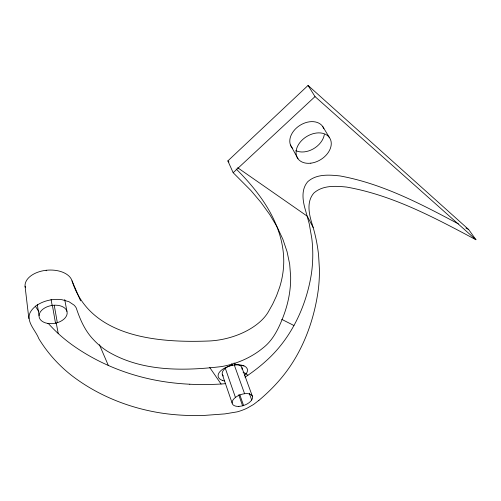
<?xml version="1.0" encoding="UTF-8"?>
<svg xmlns="http://www.w3.org/2000/svg" width="501" height="501" viewBox="0 0 501 501"><rect width="100%" height="100%" fill="white"/><g stroke="black" fill="none" stroke-linecap="round" stroke-linejoin="round"><path stroke-width="0.75" d="M258.911 400.337L253.544 404.501L247.218 408.108A30.21 15.982 -19.9 0 1 244.288 409.43A31.106 16.47 -19.8 0 1 237.161 411.866L224.893 413.901L204.759 415.385A211.585 132.383 -23.3 0 1 192.829 415.548A219.332 138.038 -23.6 0 1 158.197 412.548C127.198 407.25 97.163 394.988 72.113 375.844C58.874 365.561 47.463 352.936 38.777 338.588C35.79 330.61 26.465 322.431 29.791 313.369A24.931 15.85 -10 0 1 33.266 308.309A23.898 15.199 -10 0 1 37.882 304.646A24.737 15.725 -10 0 1 56.951 299.36A23.866 15.18 -10 0 1 62.137 299.755L68.988 301.727L74.104 305.14A26.008 16.514 -9.9 0 1 76.277 308.034C80.06 319.563 85.051 330.973 93.643 339.816A136.322 88.527 -20.2 0 0 106.575 350.738C140.455 371.617 182.389 371.128 220.703 366.676A50.526 29.803 -20.1 0 0 226.934 365.473A55.962 33.191 -20.2 0 0 241.282 360.883A53.92 31.914 -20.2 0 0 249.047 357.232A55.686 33.016 -20.2 0 0 262.781 348.132C272.149 341.018 277.679 330.435 282 319.776A236.604 149.536 -10.9 0 0 290.661 276.759L289.684 264.227L287.073 251.721L282.871 239.265L277.109 226.897L269.82 214.66L261.077 202.536L250.926 190.524L233.165 172.695L227.861 160.909L308.059 85.439L468.667 229.527L475.95 239.741C434.887 217.916 392.834 195.196 346.542 187.061C335.52 185.934 322.713 185.113 313.858 193.054C306.725 201.183 308.735 212.844 311.584 222.319L313.169 227.504A428.13 259.449 -3.9 0 1 318.598 255.36L319.406 269.012A409.73 249.867 -4.5 0 1 318.385 289.083C314.202 320.746 302.579 352.103 282.195 376.977A186.848 110.784 -14.9 0 1 258.917 400.337M244.964 377.109A29.928 15.249 -13.7 0 0 247.838 375.312A178.732 101.59 -9 0 0 265.298 361.628C290.837 339.19 306.28 306.756 311.453 273.471A397.086 230.855 0.7 0 0 311.797 238.42L309.23 223.728L305.698 211.015C302.842 201.565 300.669 189.942 307.702 181.738C316.413 173.834 329.101 174.755 339.966 175.939C382.219 183.591 420.809 203.926 458.371 223.878M233.165 172.695L315.023 96.593L308.059 85.439M234.844 364.728L236.184 364.834A15.055 7.559 -13.9 0 1 243.962 365.874A15.199 7.64 -14 0 1 247.362 369.25A14.661 7.365 -14 0 1 246.11 373.765A15.074 7.578 -13.9 0 1 244.382 375.587M239.497 365.235L243.962 365.874M222.381 380.372L221.724 380.121A14.942 7.502 -13.9 0 1 218.33 374.247A15.218 7.64 -13.9 0 1 222.97 369.062L223.252 368.874A15.23 7.64 -13.9 0 1 232.088 365.404A14.623 7.346 -13.9 0 1 236.184 364.834L234.092 362.956M48.202 323.32A293.461 188.564 -20.5 0 0 58.229 333.534A295.709 190.148 -20.7 0 0 72.257 344.951C100.626 365.191 134.224 377.779 168.724 382.332A211.528 128.776 -16.8 0 0 189.798 384.223M281.756 319.362L293.943 325.512M243.073 372.187L246.129 373.771L247.838 375.312M465.917 228.018L468.667 229.527M237.618 167.703L307.301 216.219L313.169 227.504M315.023 96.593L475.95 239.741M227.861 160.909L228.963 161.98M236.121 168.95C260.889 193.442 283.597 224.836 283.754 261.102A226.089 136.836 -5.3 0 1 279.621 287.311L276.539 295.79L272.657 304.157L268.004 312.424A53.67 30.686 -13.8 0 1 209.618 340.968C158.855 343.022 90.011 337.906 72.031 280.867A23.729 14.41 -4.2 0 0 46.067 270.296A23.729 14.41 -4.2 0 0 25.056 286.278L28.858 318.611M209.719 367.458L221.079 384.029A29.928 15.249 -13.7 0 0 225.137 383.634M322.757 126.584L329.564 137.769M290.467 145.021L298.026 158.823M72.031 280.867L80.598 300.838M99.392 344.65L108.304 365.417M25.05 286.19L25.651 287.587M241.939 367.709L252.448 396.435M249.248 393.241L251.696 399.986M234.387 365.267L244.582 393.698M239.772 394.682L243.586 405.484L242.59 405.779L238.714 394.769M225.312 368.291L235.445 397.425M222.237 374.272L232.138 403.061M64.698 299.542L66.946 311.353M46.192 270.277L46.286 270.772M56.25 323.07L58.241 333.528M54.233 305.228L57.327 322.688M52.342 305.078L55.505 323.164M51.077 299.379L52.129 305.428M37.274 304.408L39.047 315.636M231.825 363.582L232.088 365.398M234.556 364.647A10.371 5.743 -19.9 0 1 242.027 369.187M223.352 375.982A10.371 5.743 -19.9 0 1 223.69 369.907A10.371 5.743 -19.9 0 1 232.477 364.972M224.492 380.929A15.074 7.578 -13.9 0 1 222.319 380.391M38.865 311.49A293.461 188.564 -20.5 0 1 35.264 306.048M221.085 384.017A220.659 135.42 -17.1 0 1 189.791 384.236M292.747 148.534A18.675 13.533 -32.4 0 1 299.855 125.407A18.675 13.533 -32.4 0 1 323.859 128.757M324.329 134.518A18.675 13.533 -32.4 0 1 313.307 148.878A18.675 13.533 -32.4 0 1 295.859 150.682M238.883 406.386A10.709 5.599 -20 0 0 252.429 396.366A10.709 5.599 -20 0 0 235.727 397.212A10.709 5.599 -20 0 0 238.883 406.386M310.827 163.182A18.969 13.508 -31.9 0 0 330.121 138.708A18.969 13.508 -31.9 0 0 300.011 142.397A18.969 13.508 -31.9 0 0 310.827 163.182M47.413 323.352A14.197 9.037 -10 0 0 67.096 312.004A14.197 9.037 -10 0 0 44.814 307.915A14.197 9.037 -10 0 0 47.413 323.352"/></g></svg>
